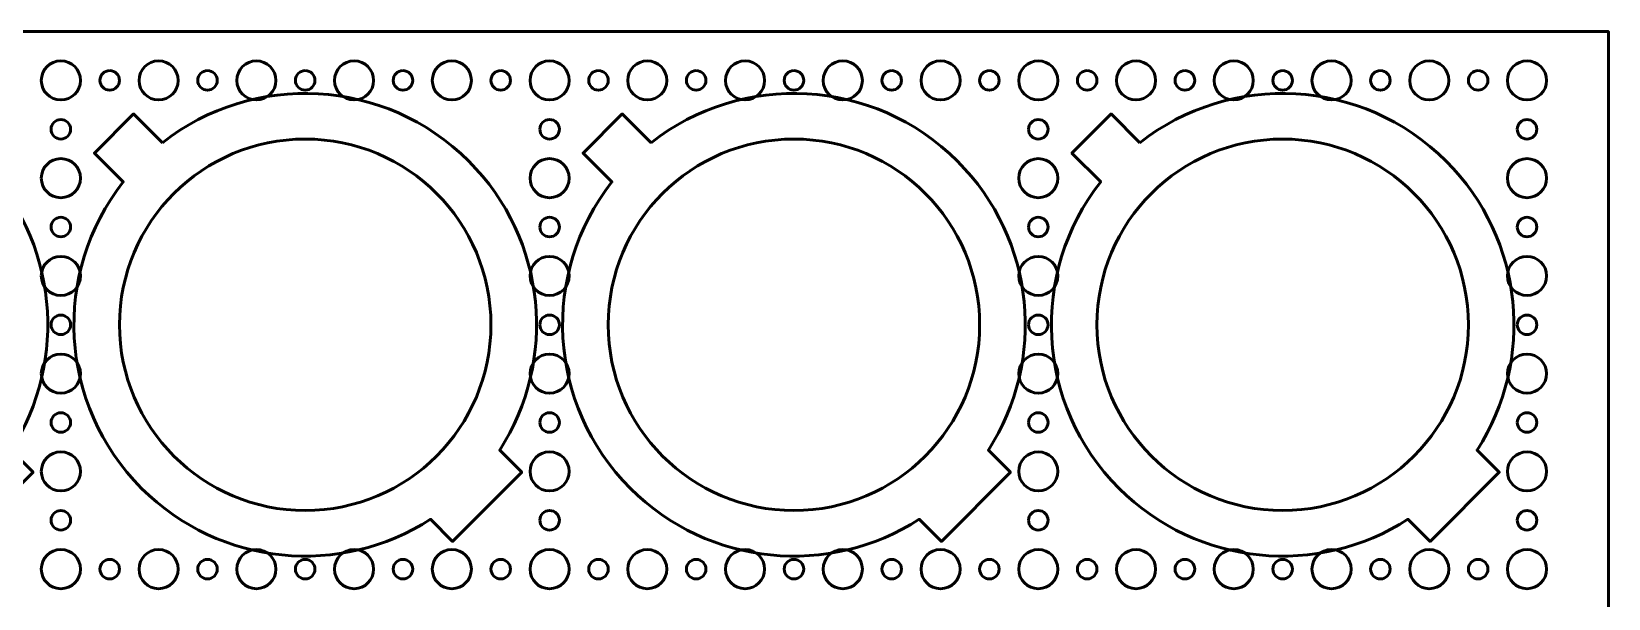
# Model space of a CAD drawing. Header units: centimetres. Extents: x -25 to 25, y -21 to 21.
# Drawn here: x 0.8 to 25, y 12.3 to 21 of the extents above; entities that cross this region are included whole.
import ezdxf

# ---------------------------------------------------------------- set-up
doc = ezdxf.new("R2010")
doc.units = ezdxf.units.CM
doc.header["$MEASUREMENT"] = 0
doc.layers.add('Layer 1', color=7, linetype='Continuous')

msp = doc.modelspace()

# ---------------------------------------------------------------- linework, layer by layer
at = {"layer": 'Layer 1', "lineweight": 53}
msp.add_lwpolyline([(-25, -21), (25, -21), (25, 21), (-25, 21), (-25, -21)], close=True, dxfattribs=at)
at = {"layer": 'Layer 1', "color": 5, "lineweight": 53}
for points in [[(-4.69173, 19.29277), (-3.29855, 20.38891), (-1.27441, 20.29488), (0.01024, 19.01023), (0.01024, 19.01023), (1.21464, 17.80583), (1.37247, 15.95146), (0.48425, 14.57641), (0.48425, 14.57641), (0.48425, 14.57641), (0.8234, 14.23726), (0.8234, 14.23726), (0.8234, 14.23726), (0.8234, 14.23726), (-0.23726, 13.1766), (-0.23726, 13.1766), (-0.23726, 13.1766), (-0.23726, 13.1766), (-0.57641, 13.51575), (-0.57641, 13.51575), (-0.57641, 13.51575), (-1.95146, 12.62753), (-3.80582, 12.78538), (-5.01022, 13.98977), (-5.01022, 13.98977), (-6.29487, 15.27442), (-6.38891, 17.29855), (-5.29277, 18.69173), (-5.29277, 18.69173), (-5.29277, 18.69173), (-5.735, 19.13396), (-5.735, 19.13396), (-5.735, 19.13396), (-5.735, 19.13396), (-5.13396, 19.735), (-5.13396, 19.735), (-5.13396, 19.735), (-5.13396, 19.735), (-4.69173, 19.29277), (-4.69173, 19.29277)], [(2.80827, 19.29277), (4.20145, 20.38891), (6.22559, 20.29488), (7.51024, 19.01023), (7.51024, 19.01023), (8.71464, 17.80583), (8.87247, 15.95146), (7.98425, 14.57641), (7.98425, 14.57641), (7.98425, 14.57641), (8.3234, 14.23726), (8.3234, 14.23726), (8.3234, 14.23726), (8.3234, 14.23726), (7.26274, 13.1766), (7.26274, 13.1766), (7.26274, 13.1766), (7.26274, 13.1766), (6.92359, 13.51575), (6.92359, 13.51575), (6.92359, 13.51575), (5.54854, 12.62753), (3.69418, 12.78538), (2.48978, 13.98977), (2.48978, 13.98977), (1.20513, 15.27442), (1.11109, 17.29855), (2.20723, 18.69173), (2.20723, 18.69173), (2.20723, 18.69173), (1.765, 19.13396), (1.765, 19.13396), (1.765, 19.13396), (1.765, 19.13396), (2.36604, 19.735), (2.36604, 19.735), (2.36604, 19.735), (2.36604, 19.735), (2.80827, 19.29277), (2.80827, 19.29277)], [(10.30827, 19.29277), (11.70145, 20.38891), (13.72559, 20.29488), (15.01024, 19.01023), (15.01024, 19.01023), (16.21464, 17.80583), (16.37247, 15.95146), (15.48425, 14.57641), (15.48425, 14.57641), (15.48425, 14.57641), (15.8234, 14.23726), (15.8234, 14.23726), (15.8234, 14.23726), (15.8234, 14.23726), (14.76274, 13.1766), (14.76274, 13.1766), (14.76274, 13.1766), (14.76274, 13.1766), (14.42359, 13.51575), (14.42359, 13.51575), (14.42359, 13.51575), (13.04854, 12.62753), (11.19418, 12.78538), (9.98978, 13.98977), (9.98978, 13.98977), (8.70513, 15.27442), (8.61109, 17.29855), (9.70723, 18.69173), (9.70723, 18.69173), (9.70723, 18.69173), (9.265, 19.13396), (9.265, 19.13396), (9.265, 19.13396), (9.265, 19.13396), (9.86604, 19.735), (9.86604, 19.735), (9.86604, 19.735), (9.86604, 19.735), (10.30827, 19.29277), (10.30827, 19.29277)], [(17.80827, 19.29277), (19.20145, 20.38891), (21.22559, 20.29488), (22.51024, 19.01023), (22.51024, 19.01023), (23.71464, 17.80583), (23.87247, 15.95146), (22.98425, 14.57641), (22.98425, 14.57641), (22.98425, 14.57641), (23.3234, 14.23726), (23.3234, 14.23726), (23.3234, 14.23726), (23.3234, 14.23726), (22.26274, 13.1766), (22.26274, 13.1766), (22.26274, 13.1766), (22.26274, 13.1766), (21.92359, 13.51575), (21.92359, 13.51575), (21.92359, 13.51575), (20.54854, 12.62753), (18.69418, 12.78538), (17.48978, 13.98977), (17.48978, 13.98977), (16.20513, 15.27442), (16.11109, 17.29855), (17.20723, 18.69173), (17.20723, 18.69173), (17.20723, 18.69173), (16.765, 19.13396), (16.765, 19.13396), (16.765, 19.13396), (16.765, 19.13396), (17.36604, 19.735), (17.36604, 19.735), (17.36604, 19.735), (17.36604, 19.735), (17.80827, 19.29277), (17.80827, 19.29277)]]:
    msp.add_open_spline(points, degree=3, knots=[0, 0, 0, 0, 0.09090909, 0.09090909, 0.09090909, 0.09090909, 0.18181818, 0.18181818, 0.18181818, 0.18181818, 0.27272727, 0.27272727, 0.27272727, 0.27272727, 0.36363636, 0.36363636, 0.36363636, 0.36363636, 0.45454545, 0.45454545, 0.45454545, 0.45454545, 0.54545455, 0.54545455, 0.54545455, 0.54545455, 0.63636364, 0.63636364, 0.63636364, 0.63636364, 0.72727273, 0.72727273, 0.72727273, 0.72727273, 0.81818182, 0.81818182, 0.81818182, 0.81818182, 1, 1, 1, 1], dxfattribs=at)
at = {"layer": 'Layer 1', "lineweight": 53}
for points in [[(1.25, 20.55), (1.41569, 20.55), (1.55, 20.41569), (1.55, 20.25), (1.55, 20.25), (1.55, 20.08431), (1.41569, 19.95), (1.25, 19.95), (1.25, 19.95), (1.08431, 19.95), (0.95, 20.08431), (0.95, 20.25), (0.95, 20.25), (0.95, 20.41569), (1.08431, 20.55), (1.25, 20.55)], [(2, 20.4), (2.08284, 20.4), (2.15, 20.33284), (2.15, 20.25), (2.15, 20.25), (2.15, 20.16716), (2.08284, 20.1), (2, 20.1), (2, 20.1), (1.91716, 20.1), (1.85, 20.16716), (1.85, 20.25), (1.85, 20.25), (1.85, 20.33284), (1.91716, 20.4), (2, 20.4)], [(2.75, 20.55), (2.91569, 20.55), (3.05, 20.41569), (3.05, 20.25), (3.05, 20.25), (3.05, 20.08431), (2.91569, 19.95), (2.75, 19.95), (2.75, 19.95), (2.58431, 19.95), (2.45, 20.08431), (2.45, 20.25), (2.45, 20.25), (2.45, 20.41569), (2.58431, 20.55), (2.75, 20.55)], [(3.5, 20.4), (3.58284, 20.4), (3.65, 20.33284), (3.65, 20.25), (3.65, 20.25), (3.65, 20.16716), (3.58284, 20.1), (3.5, 20.1), (3.5, 20.1), (3.41716, 20.1), (3.35, 20.16716), (3.35, 20.25), (3.35, 20.25), (3.35, 20.33284), (3.41716, 20.4), (3.5, 20.4)], [(4.25, 20.55), (4.41569, 20.55), (4.55, 20.41569), (4.55, 20.25), (4.55, 20.25), (4.55, 20.08431), (4.41569, 19.95), (4.25, 19.95), (4.25, 19.95), (4.08431, 19.95), (3.95, 20.08431), (3.95, 20.25), (3.95, 20.25), (3.95, 20.41569), (4.08431, 20.55), (4.25, 20.55)], [(5, 20.4), (5.08284, 20.4), (5.15, 20.33284), (5.15, 20.25), (5.15, 20.25), (5.15, 20.16716), (5.08284, 20.1), (5, 20.1), (5, 20.1), (4.91716, 20.1), (4.85, 20.16716), (4.85, 20.25), (4.85, 20.25), (4.85, 20.33284), (4.91716, 20.4), (5, 20.4)], [(5.75, 20.55), (5.91569, 20.55), (6.05, 20.41569), (6.05, 20.25), (6.05, 20.25), (6.05, 20.08431), (5.91569, 19.95), (5.75, 19.95), (5.75, 19.95), (5.58431, 19.95), (5.45, 20.08431), (5.45, 20.25), (5.45, 20.25), (5.45, 20.41569), (5.58431, 20.55), (5.75, 20.55)], [(6.5, 20.4), (6.58284, 20.4), (6.65, 20.33284), (6.65, 20.25), (6.65, 20.25), (6.65, 20.16716), (6.58284, 20.1), (6.5, 20.1), (6.5, 20.1), (6.41716, 20.1), (6.35, 20.16716), (6.35, 20.25), (6.35, 20.25), (6.35, 20.33284), (6.41716, 20.4), (6.5, 20.4)], [(7.25, 20.55), (7.41569, 20.55), (7.55, 20.41569), (7.55, 20.25), (7.55, 20.25), (7.55, 20.08431), (7.41569, 19.95), (7.25, 19.95), (7.25, 19.95), (7.08431, 19.95), (6.95, 20.08431), (6.95, 20.25), (6.95, 20.25), (6.95, 20.41569), (7.08431, 20.55), (7.25, 20.55)], [(8, 20.4), (8.08284, 20.4), (8.15, 20.33284), (8.15, 20.25), (8.15, 20.25), (8.15, 20.16716), (8.08284, 20.1), (8, 20.1), (8, 20.1), (7.91716, 20.1), (7.85, 20.16716), (7.85, 20.25), (7.85, 20.25), (7.85, 20.33284), (7.91716, 20.4), (8, 20.4)], [(8.75, 20.55), (8.91569, 20.55), (9.05, 20.41569), (9.05, 20.25), (9.05, 20.25), (9.05, 20.08431), (8.91569, 19.95), (8.75, 19.95), (8.75, 19.95), (8.58431, 19.95), (8.45, 20.08431), (8.45, 20.25), (8.45, 20.25), (8.45, 20.41569), (8.58431, 20.55), (8.75, 20.55)], [(9.5, 20.4), (9.58284, 20.4), (9.65, 20.33284), (9.65, 20.25), (9.65, 20.25), (9.65, 20.16716), (9.58284, 20.1), (9.5, 20.1), (9.5, 20.1), (9.41716, 20.1), (9.35, 20.16716), (9.35, 20.25), (9.35, 20.25), (9.35, 20.33284), (9.41716, 20.4), (9.5, 20.4)], [(10.25, 20.55), (10.41569, 20.55), (10.55, 20.41569), (10.55, 20.25), (10.55, 20.25), (10.55, 20.08431), (10.41569, 19.95), (10.25, 19.95), (10.25, 19.95), (10.08431, 19.95), (9.95, 20.08431), (9.95, 20.25), (9.95, 20.25), (9.95, 20.41569), (10.08431, 20.55), (10.25, 20.55)], [(11, 20.4), (11.08284, 20.4), (11.15, 20.33284), (11.15, 20.25), (11.15, 20.25), (11.15, 20.16716), (11.08284, 20.1), (11, 20.1), (11, 20.1), (10.91716, 20.1), (10.85, 20.16716), (10.85, 20.25), (10.85, 20.25), (10.85, 20.33284), (10.91716, 20.4), (11, 20.4)], [(11.75, 20.55), (11.91569, 20.55), (12.05, 20.41569), (12.05, 20.25), (12.05, 20.25), (12.05, 20.08431), (11.91569, 19.95), (11.75, 19.95), (11.75, 19.95), (11.58431, 19.95), (11.45, 20.08431), (11.45, 20.25), (11.45, 20.25), (11.45, 20.41569), (11.58431, 20.55), (11.75, 20.55)], [(12.5, 20.4), (12.58284, 20.4), (12.65, 20.33284), (12.65, 20.25), (12.65, 20.25), (12.65, 20.16716), (12.58284, 20.1), (12.5, 20.1), (12.5, 20.1), (12.41716, 20.1), (12.35, 20.16716), (12.35, 20.25), (12.35, 20.25), (12.35, 20.33284), (12.41716, 20.4), (12.5, 20.4)], [(13.25, 20.55), (13.41569, 20.55), (13.55, 20.41569), (13.55, 20.25), (13.55, 20.25), (13.55, 20.08431), (13.41569, 19.95), (13.25, 19.95), (13.25, 19.95), (13.08431, 19.95), (12.95, 20.08431), (12.95, 20.25), (12.95, 20.25), (12.95, 20.41569), (13.08431, 20.55), (13.25, 20.55)], [(14, 20.4), (14.08284, 20.4), (14.15, 20.33284), (14.15, 20.25), (14.15, 20.25), (14.15, 20.16716), (14.08284, 20.1), (14, 20.1), (14, 20.1), (13.91716, 20.1), (13.85, 20.16716), (13.85, 20.25), (13.85, 20.25), (13.85, 20.33284), (13.91716, 20.4), (14, 20.4)], [(14.75, 20.55), (14.91569, 20.55), (15.05, 20.41569), (15.05, 20.25), (15.05, 20.25), (15.05, 20.08431), (14.91569, 19.95), (14.75, 19.95), (14.75, 19.95), (14.58431, 19.95), (14.45, 20.08431), (14.45, 20.25), (14.45, 20.25), (14.45, 20.41569), (14.58431, 20.55), (14.75, 20.55)], [(15.5, 20.4), (15.58284, 20.4), (15.65, 20.33284), (15.65, 20.25), (15.65, 20.25), (15.65, 20.16716), (15.58284, 20.1), (15.5, 20.1), (15.5, 20.1), (15.41716, 20.1), (15.35, 20.16716), (15.35, 20.25), (15.35, 20.25), (15.35, 20.33284), (15.41716, 20.4), (15.5, 20.4)], [(16.25, 20.55), (16.41569, 20.55), (16.55, 20.41569), (16.55, 20.25), (16.55, 20.25), (16.55, 20.08431), (16.41569, 19.95), (16.25, 19.95), (16.25, 19.95), (16.08431, 19.95), (15.95, 20.08431), (15.95, 20.25), (15.95, 20.25), (15.95, 20.41569), (16.08431, 20.55), (16.25, 20.55)], [(17, 20.4), (17.08284, 20.4), (17.15, 20.33284), (17.15, 20.25), (17.15, 20.25), (17.15, 20.16716), (17.08284, 20.1), (17, 20.1), (17, 20.1), (16.91716, 20.1), (16.85, 20.16716), (16.85, 20.25), (16.85, 20.25), (16.85, 20.33284), (16.91716, 20.4), (17, 20.4)], [(17.75, 20.55), (17.91569, 20.55), (18.05, 20.41569), (18.05, 20.25), (18.05, 20.25), (18.05, 20.08431), (17.91569, 19.95), (17.75, 19.95), (17.75, 19.95), (17.58431, 19.95), (17.45, 20.08431), (17.45, 20.25), (17.45, 20.25), (17.45, 20.41569), (17.58431, 20.55), (17.75, 20.55)], [(18.5, 20.4), (18.58284, 20.4), (18.65, 20.33284), (18.65, 20.25), (18.65, 20.25), (18.65, 20.16716), (18.58284, 20.1), (18.5, 20.1), (18.5, 20.1), (18.41716, 20.1), (18.35, 20.16716), (18.35, 20.25), (18.35, 20.25), (18.35, 20.33284), (18.41716, 20.4), (18.5, 20.4)], [(19.25, 20.55), (19.41569, 20.55), (19.55, 20.41569), (19.55, 20.25), (19.55, 20.25), (19.55, 20.08431), (19.41569, 19.95), (19.25, 19.95), (19.25, 19.95), (19.08431, 19.95), (18.95, 20.08431), (18.95, 20.25), (18.95, 20.25), (18.95, 20.41569), (19.08431, 20.55), (19.25, 20.55)], [(20, 20.4), (20.08284, 20.4), (20.15, 20.33284), (20.15, 20.25), (20.15, 20.25), (20.15, 20.16716), (20.08284, 20.1), (20, 20.1), (20, 20.1), (19.91716, 20.1), (19.85, 20.16716), (19.85, 20.25), (19.85, 20.25), (19.85, 20.33284), (19.91716, 20.4), (20, 20.4)], [(20.75, 20.55), (20.91569, 20.55), (21.05, 20.41569), (21.05, 20.25), (21.05, 20.25), (21.05, 20.08431), (20.91569, 19.95), (20.75, 19.95), (20.75, 19.95), (20.58431, 19.95), (20.45, 20.08431), (20.45, 20.25), (20.45, 20.25), (20.45, 20.41569), (20.58431, 20.55), (20.75, 20.55)], [(21.5, 20.4), (21.58284, 20.4), (21.65, 20.33284), (21.65, 20.25), (21.65, 20.25), (21.65, 20.16716), (21.58284, 20.1), (21.5, 20.1), (21.5, 20.1), (21.41716, 20.1), (21.35, 20.16716), (21.35, 20.25), (21.35, 20.25), (21.35, 20.33284), (21.41716, 20.4), (21.5, 20.4)], [(22.25, 20.55), (22.41569, 20.55), (22.55, 20.41569), (22.55, 20.25), (22.55, 20.25), (22.55, 20.08431), (22.41569, 19.95), (22.25, 19.95), (22.25, 19.95), (22.08431, 19.95), (21.95, 20.08431), (21.95, 20.25), (21.95, 20.25), (21.95, 20.41569), (22.08431, 20.55), (22.25, 20.55)], [(23, 20.4), (23.08284, 20.4), (23.15, 20.33284), (23.15, 20.25), (23.15, 20.25), (23.15, 20.16716), (23.08284, 20.1), (23, 20.1), (23, 20.1), (22.91716, 20.1), (22.85, 20.16716), (22.85, 20.25), (22.85, 20.25), (22.85, 20.33284), (22.91716, 20.4), (23, 20.4)], [(23.75, 20.55), (23.91569, 20.55), (24.05, 20.41569), (24.05, 20.25), (24.05, 20.25), (24.05, 20.08431), (23.91569, 19.95), (23.75, 19.95), (23.75, 19.95), (23.58431, 19.95), (23.45, 20.08431), (23.45, 20.25), (23.45, 20.25), (23.45, 20.41569), (23.58431, 20.55), (23.75, 20.55)], [(1.1, 19.5), (1.1, 19.58284), (1.16716, 19.65), (1.25, 19.65), (1.25, 19.65), (1.33284, 19.65), (1.4, 19.58284), (1.4, 19.5), (1.4, 19.5), (1.4, 19.41716), (1.33284, 19.35), (1.25, 19.35), (1.25, 19.35), (1.16716, 19.35), (1.1, 19.41716), (1.1, 19.5)], [(8.6, 19.5), (8.6, 19.58284), (8.66716, 19.65), (8.75, 19.65), (8.75, 19.65), (8.83284, 19.65), (8.9, 19.58284), (8.9, 19.5), (8.9, 19.5), (8.9, 19.41716), (8.83284, 19.35), (8.75, 19.35), (8.75, 19.35), (8.66716, 19.35), (8.6, 19.41716), (8.6, 19.5)], [(16.1, 19.5), (16.1, 19.58284), (16.16716, 19.65), (16.25, 19.65), (16.25, 19.65), (16.33284, 19.65), (16.4, 19.58284), (16.4, 19.5), (16.4, 19.5), (16.4, 19.41716), (16.33284, 19.35), (16.25, 19.35), (16.25, 19.35), (16.16716, 19.35), (16.1, 19.41716), (16.1, 19.5)], [(23.6, 19.5), (23.6, 19.58284), (23.66716, 19.65), (23.75, 19.65), (23.75, 19.65), (23.83284, 19.65), (23.9, 19.58284), (23.9, 19.5), (23.9, 19.5), (23.9, 19.41716), (23.83284, 19.35), (23.75, 19.35), (23.75, 19.35), (23.66716, 19.35), (23.6, 19.41716), (23.6, 19.5)], [(5.00001, 19.35), (6.57402, 19.35), (7.85001, 18.07401), (7.85001, 16.5), (7.85001, 16.5), (7.85001, 14.92599), (6.57402, 13.65), (5.00001, 13.65), (5.00001, 13.65), (3.426, 13.65), (2.15001, 14.92599), (2.15001, 16.5), (2.15001, 16.5), (2.15001, 18.07401), (3.426, 19.35), (5.00001, 19.35)], [(12.50001, 19.35), (14.07402, 19.35), (15.35001, 18.07401), (15.35001, 16.5), (15.35001, 16.5), (15.35001, 14.92599), (14.07402, 13.65), (12.50001, 13.65), (12.50001, 13.65), (10.926, 13.65), (9.65001, 14.92599), (9.65001, 16.5), (9.65001, 16.5), (9.65001, 18.07401), (10.926, 19.35), (12.50001, 19.35)], [(20.00001, 19.35), (21.57402, 19.35), (22.85001, 18.07401), (22.85001, 16.5), (22.85001, 16.5), (22.85001, 14.92599), (21.57402, 13.65), (20.00001, 13.65), (20.00001, 13.65), (18.426, 13.65), (17.15001, 14.92599), (17.15001, 16.5), (17.15001, 16.5), (17.15001, 18.07401), (18.426, 19.35), (20.00001, 19.35)], [(0.95, 18.75), (0.95, 18.91569), (1.08431, 19.05), (1.25, 19.05), (1.25, 19.05), (1.41569, 19.05), (1.55, 18.91569), (1.55, 18.75), (1.55, 18.75), (1.55, 18.58431), (1.41569, 18.45), (1.25, 18.45), (1.25, 18.45), (1.08431, 18.45), (0.95, 18.58431), (0.95, 18.75)], [(8.45, 18.75), (8.45, 18.91569), (8.58431, 19.05), (8.75, 19.05), (8.75, 19.05), (8.91569, 19.05), (9.05, 18.91569), (9.05, 18.75), (9.05, 18.75), (9.05, 18.58431), (8.91569, 18.45), (8.75, 18.45), (8.75, 18.45), (8.58431, 18.45), (8.45, 18.58431), (8.45, 18.75)], [(15.95, 18.75), (15.95, 18.91569), (16.08431, 19.05), (16.25, 19.05), (16.25, 19.05), (16.41569, 19.05), (16.55, 18.91569), (16.55, 18.75), (16.55, 18.75), (16.55, 18.58431), (16.41569, 18.45), (16.25, 18.45), (16.25, 18.45), (16.08431, 18.45), (15.95, 18.58431), (15.95, 18.75)], [(23.45, 18.75), (23.45, 18.91569), (23.58431, 19.05), (23.75, 19.05), (23.75, 19.05), (23.91569, 19.05), (24.05, 18.91569), (24.05, 18.75), (24.05, 18.75), (24.05, 18.58431), (23.91569, 18.45), (23.75, 18.45), (23.75, 18.45), (23.58431, 18.45), (23.45, 18.58431), (23.45, 18.75)], [(1.1, 18), (1.1, 18.08284), (1.16716, 18.15), (1.25, 18.15), (1.25, 18.15), (1.33284, 18.15), (1.4, 18.08284), (1.4, 18), (1.4, 18), (1.4, 17.91716), (1.33284, 17.85), (1.25, 17.85), (1.25, 17.85), (1.16716, 17.85), (1.1, 17.91716), (1.1, 18)], [(8.6, 18), (8.6, 18.08284), (8.66716, 18.15), (8.75, 18.15), (8.75, 18.15), (8.83284, 18.15), (8.9, 18.08284), (8.9, 18), (8.9, 18), (8.9, 17.91716), (8.83284, 17.85), (8.75, 17.85), (8.75, 17.85), (8.66716, 17.85), (8.6, 17.91716), (8.6, 18)], [(16.1, 18), (16.1, 18.08284), (16.16716, 18.15), (16.25, 18.15), (16.25, 18.15), (16.33284, 18.15), (16.4, 18.08284), (16.4, 18), (16.4, 18), (16.4, 17.91716), (16.33284, 17.85), (16.25, 17.85), (16.25, 17.85), (16.16716, 17.85), (16.1, 17.91716), (16.1, 18)], [(23.6, 18), (23.6, 18.08284), (23.66716, 18.15), (23.75, 18.15), (23.75, 18.15), (23.83284, 18.15), (23.9, 18.08284), (23.9, 18), (23.9, 18), (23.9, 17.91716), (23.83284, 17.85), (23.75, 17.85), (23.75, 17.85), (23.66716, 17.85), (23.6, 17.91716), (23.6, 18)], [(0.95, 17.25), (0.95, 17.41569), (1.08431, 17.55), (1.25, 17.55), (1.25, 17.55), (1.41569, 17.55), (1.55, 17.41569), (1.55, 17.25), (1.55, 17.25), (1.55, 17.08431), (1.41569, 16.95), (1.25, 16.95), (1.25, 16.95), (1.08431, 16.95), (0.95, 17.08431), (0.95, 17.25)], [(8.45, 17.25), (8.45, 17.41569), (8.58431, 17.55), (8.75, 17.55), (8.75, 17.55), (8.91569, 17.55), (9.05, 17.41569), (9.05, 17.25), (9.05, 17.25), (9.05, 17.08431), (8.91569, 16.95), (8.75, 16.95), (8.75, 16.95), (8.58431, 16.95), (8.45, 17.08431), (8.45, 17.25)], [(15.95, 17.25), (15.95, 17.41569), (16.08431, 17.55), (16.25, 17.55), (16.25, 17.55), (16.41569, 17.55), (16.55, 17.41569), (16.55, 17.25), (16.55, 17.25), (16.55, 17.08431), (16.41569, 16.95), (16.25, 16.95), (16.25, 16.95), (16.08431, 16.95), (15.95, 17.08431), (15.95, 17.25)], [(23.45, 17.25), (23.45, 17.41569), (23.58431, 17.55), (23.75, 17.55), (23.75, 17.55), (23.91569, 17.55), (24.05, 17.41569), (24.05, 17.25), (24.05, 17.25), (24.05, 17.08431), (23.91569, 16.95), (23.75, 16.95), (23.75, 16.95), (23.58431, 16.95), (23.45, 17.08431), (23.45, 17.25)], [(1.1, 16.5), (1.1, 16.58284), (1.16716, 16.65), (1.25, 16.65), (1.25, 16.65), (1.33284, 16.65), (1.4, 16.58284), (1.4, 16.5), (1.4, 16.5), (1.4, 16.41716), (1.33284, 16.35), (1.25, 16.35), (1.25, 16.35), (1.16716, 16.35), (1.1, 16.41716), (1.1, 16.5)], [(8.6, 16.5), (8.6, 16.58284), (8.66716, 16.65), (8.75, 16.65), (8.75, 16.65), (8.83284, 16.65), (8.9, 16.58284), (8.9, 16.5), (8.9, 16.5), (8.9, 16.41716), (8.83284, 16.35), (8.75, 16.35), (8.75, 16.35), (8.66716, 16.35), (8.6, 16.41716), (8.6, 16.5)], [(16.1, 16.5), (16.1, 16.58284), (16.16716, 16.65), (16.25, 16.65), (16.25, 16.65), (16.33284, 16.65), (16.4, 16.58284), (16.4, 16.5), (16.4, 16.5), (16.4, 16.41716), (16.33284, 16.35), (16.25, 16.35), (16.25, 16.35), (16.16716, 16.35), (16.1, 16.41716), (16.1, 16.5)], [(23.6, 16.5), (23.6, 16.58284), (23.66716, 16.65), (23.75, 16.65), (23.75, 16.65), (23.83284, 16.65), (23.9, 16.58284), (23.9, 16.5), (23.9, 16.5), (23.9, 16.41716), (23.83284, 16.35), (23.75, 16.35), (23.75, 16.35), (23.66716, 16.35), (23.6, 16.41716), (23.6, 16.5)], [(0.95, 15.75), (0.95, 15.91569), (1.08431, 16.05), (1.25, 16.05), (1.25, 16.05), (1.41569, 16.05), (1.55, 15.91569), (1.55, 15.75), (1.55, 15.75), (1.55, 15.58431), (1.41569, 15.45), (1.25, 15.45), (1.25, 15.45), (1.08431, 15.45), (0.95, 15.58431), (0.95, 15.75)], [(8.45, 15.75), (8.45, 15.91569), (8.58431, 16.05), (8.75, 16.05), (8.75, 16.05), (8.91569, 16.05), (9.05, 15.91569), (9.05, 15.75), (9.05, 15.75), (9.05, 15.58431), (8.91569, 15.45), (8.75, 15.45), (8.75, 15.45), (8.58431, 15.45), (8.45, 15.58431), (8.45, 15.75)], [(15.95, 15.75), (15.95, 15.91569), (16.08431, 16.05), (16.25, 16.05), (16.25, 16.05), (16.41569, 16.05), (16.55, 15.91569), (16.55, 15.75), (16.55, 15.75), (16.55, 15.58431), (16.41569, 15.45), (16.25, 15.45), (16.25, 15.45), (16.08431, 15.45), (15.95, 15.58431), (15.95, 15.75)], [(23.45, 15.75), (23.45, 15.91569), (23.58431, 16.05), (23.75, 16.05), (23.75, 16.05), (23.91569, 16.05), (24.05, 15.91569), (24.05, 15.75), (24.05, 15.75), (24.05, 15.58431), (23.91569, 15.45), (23.75, 15.45), (23.75, 15.45), (23.58431, 15.45), (23.45, 15.58431), (23.45, 15.75)], [(1.1, 15), (1.1, 15.08284), (1.16716, 15.15), (1.25, 15.15), (1.25, 15.15), (1.33284, 15.15), (1.4, 15.08284), (1.4, 15), (1.4, 15), (1.4, 14.91716), (1.33284, 14.85), (1.25, 14.85), (1.25, 14.85), (1.16716, 14.85), (1.1, 14.91716), (1.1, 15)], [(8.6, 15), (8.6, 15.08284), (8.66716, 15.15), (8.75, 15.15), (8.75, 15.15), (8.83284, 15.15), (8.9, 15.08284), (8.9, 15), (8.9, 15), (8.9, 14.91716), (8.83284, 14.85), (8.75, 14.85), (8.75, 14.85), (8.66716, 14.85), (8.6, 14.91716), (8.6, 15)], [(16.1, 15), (16.1, 15.08284), (16.16716, 15.15), (16.25, 15.15), (16.25, 15.15), (16.33284, 15.15), (16.4, 15.08284), (16.4, 15), (16.4, 15), (16.4, 14.91716), (16.33284, 14.85), (16.25, 14.85), (16.25, 14.85), (16.16716, 14.85), (16.1, 14.91716), (16.1, 15)], [(23.6, 15), (23.6, 15.08284), (23.66716, 15.15), (23.75, 15.15), (23.75, 15.15), (23.83284, 15.15), (23.9, 15.08284), (23.9, 15), (23.9, 15), (23.9, 14.91716), (23.83284, 14.85), (23.75, 14.85), (23.75, 14.85), (23.66716, 14.85), (23.6, 14.91716), (23.6, 15)], [(0.95, 14.25), (0.95, 14.41569), (1.08431, 14.55), (1.25, 14.55), (1.25, 14.55), (1.41569, 14.55), (1.55, 14.41569), (1.55, 14.25), (1.55, 14.25), (1.55, 14.08431), (1.41569, 13.95), (1.25, 13.95), (1.25, 13.95), (1.08431, 13.95), (0.95, 14.08431), (0.95, 14.25)], [(8.45, 14.25), (8.45, 14.41569), (8.58431, 14.55), (8.75, 14.55), (8.75, 14.55), (8.91569, 14.55), (9.05, 14.41569), (9.05, 14.25), (9.05, 14.25), (9.05, 14.08431), (8.91569, 13.95), (8.75, 13.95), (8.75, 13.95), (8.58431, 13.95), (8.45, 14.08431), (8.45, 14.25)], [(15.95, 14.25), (15.95, 14.41569), (16.08431, 14.55), (16.25, 14.55), (16.25, 14.55), (16.41569, 14.55), (16.55, 14.41569), (16.55, 14.25), (16.55, 14.25), (16.55, 14.08431), (16.41569, 13.95), (16.25, 13.95), (16.25, 13.95), (16.08431, 13.95), (15.95, 14.08431), (15.95, 14.25)], [(23.45, 14.25), (23.45, 14.41569), (23.58431, 14.55), (23.75, 14.55), (23.75, 14.55), (23.91569, 14.55), (24.05, 14.41569), (24.05, 14.25), (24.05, 14.25), (24.05, 14.08431), (23.91569, 13.95), (23.75, 13.95), (23.75, 13.95), (23.58431, 13.95), (23.45, 14.08431), (23.45, 14.25)], [(1.1, 13.5), (1.1, 13.58284), (1.16716, 13.65), (1.25, 13.65), (1.25, 13.65), (1.33284, 13.65), (1.4, 13.58284), (1.4, 13.5), (1.4, 13.5), (1.4, 13.41716), (1.33284, 13.35), (1.25, 13.35), (1.25, 13.35), (1.16716, 13.35), (1.1, 13.41716), (1.1, 13.5)], [(8.6, 13.5), (8.6, 13.58284), (8.66716, 13.65), (8.75, 13.65), (8.75, 13.65), (8.83284, 13.65), (8.9, 13.58284), (8.9, 13.5), (8.9, 13.5), (8.9, 13.41716), (8.83284, 13.35), (8.75, 13.35), (8.75, 13.35), (8.66716, 13.35), (8.6, 13.41716), (8.6, 13.5)], [(16.1, 13.5), (16.1, 13.58284), (16.16716, 13.65), (16.25, 13.65), (16.25, 13.65), (16.33284, 13.65), (16.4, 13.58284), (16.4, 13.5), (16.4, 13.5), (16.4, 13.41716), (16.33284, 13.35), (16.25, 13.35), (16.25, 13.35), (16.16716, 13.35), (16.1, 13.41716), (16.1, 13.5)], [(23.6, 13.5), (23.6, 13.58284), (23.66716, 13.65), (23.75, 13.65), (23.75, 13.65), (23.83284, 13.65), (23.9, 13.58284), (23.9, 13.5), (23.9, 13.5), (23.9, 13.41716), (23.83284, 13.35), (23.75, 13.35), (23.75, 13.35), (23.66716, 13.35), (23.6, 13.41716), (23.6, 13.5)], [(1.25, 13.05), (1.41569, 13.05), (1.55, 12.91569), (1.55, 12.75), (1.55, 12.75), (1.55, 12.58431), (1.41569, 12.45), (1.25, 12.45), (1.25, 12.45), (1.08431, 12.45), (0.95, 12.58431), (0.95, 12.75), (0.95, 12.75), (0.95, 12.91569), (1.08431, 13.05), (1.25, 13.05)], [(2, 12.9), (2.08284, 12.9), (2.15, 12.83284), (2.15, 12.75), (2.15, 12.75), (2.15, 12.66716), (2.08284, 12.6), (2, 12.6), (2, 12.6), (1.91716, 12.6), (1.85, 12.66716), (1.85, 12.75), (1.85, 12.75), (1.85, 12.83284), (1.91716, 12.9), (2, 12.9)], [(2.75, 13.05), (2.91569, 13.05), (3.05, 12.91569), (3.05, 12.75), (3.05, 12.75), (3.05, 12.58431), (2.91569, 12.45), (2.75, 12.45), (2.75, 12.45), (2.58431, 12.45), (2.45, 12.58431), (2.45, 12.75), (2.45, 12.75), (2.45, 12.91569), (2.58431, 13.05), (2.75, 13.05)], [(3.5, 12.9), (3.58284, 12.9), (3.65, 12.83284), (3.65, 12.75), (3.65, 12.75), (3.65, 12.66716), (3.58284, 12.6), (3.5, 12.6), (3.5, 12.6), (3.41716, 12.6), (3.35, 12.66716), (3.35, 12.75), (3.35, 12.75), (3.35, 12.83284), (3.41716, 12.9), (3.5, 12.9)], [(4.25, 13.05), (4.41569, 13.05), (4.55, 12.91569), (4.55, 12.75), (4.55, 12.75), (4.55, 12.58431), (4.41569, 12.45), (4.25, 12.45), (4.25, 12.45), (4.08431, 12.45), (3.95, 12.58431), (3.95, 12.75), (3.95, 12.75), (3.95, 12.91569), (4.08431, 13.05), (4.25, 13.05)], [(5, 12.9), (5.08284, 12.9), (5.15, 12.83284), (5.15, 12.75), (5.15, 12.75), (5.15, 12.66716), (5.08284, 12.6), (5, 12.6), (5, 12.6), (4.91716, 12.6), (4.85, 12.66716), (4.85, 12.75), (4.85, 12.75), (4.85, 12.83284), (4.91716, 12.9), (5, 12.9)], [(5.75, 13.05), (5.91569, 13.05), (6.05, 12.91569), (6.05, 12.75), (6.05, 12.75), (6.05, 12.58431), (5.91569, 12.45), (5.75, 12.45), (5.75, 12.45), (5.58431, 12.45), (5.45, 12.58431), (5.45, 12.75), (5.45, 12.75), (5.45, 12.91569), (5.58431, 13.05), (5.75, 13.05)], [(6.5, 12.9), (6.58284, 12.9), (6.65, 12.83284), (6.65, 12.75), (6.65, 12.75), (6.65, 12.66716), (6.58284, 12.6), (6.5, 12.6), (6.5, 12.6), (6.41716, 12.6), (6.35, 12.66716), (6.35, 12.75), (6.35, 12.75), (6.35, 12.83284), (6.41716, 12.9), (6.5, 12.9)], [(7.25, 13.05), (7.41569, 13.05), (7.55, 12.91569), (7.55, 12.75), (7.55, 12.75), (7.55, 12.58431), (7.41569, 12.45), (7.25, 12.45), (7.25, 12.45), (7.08431, 12.45), (6.95, 12.58431), (6.95, 12.75), (6.95, 12.75), (6.95, 12.91569), (7.08431, 13.05), (7.25, 13.05)], [(8, 12.9), (8.08284, 12.9), (8.15, 12.83284), (8.15, 12.75), (8.15, 12.75), (8.15, 12.66716), (8.08284, 12.6), (8, 12.6), (8, 12.6), (7.91716, 12.6), (7.85, 12.66716), (7.85, 12.75), (7.85, 12.75), (7.85, 12.83284), (7.91716, 12.9), (8, 12.9)], [(8.75, 13.05), (8.91569, 13.05), (9.05, 12.91569), (9.05, 12.75), (9.05, 12.75), (9.05, 12.58431), (8.91569, 12.45), (8.75, 12.45), (8.75, 12.45), (8.58431, 12.45), (8.45, 12.58431), (8.45, 12.75), (8.45, 12.75), (8.45, 12.91569), (8.58431, 13.05), (8.75, 13.05)], [(9.5, 12.9), (9.58284, 12.9), (9.65, 12.83284), (9.65, 12.75), (9.65, 12.75), (9.65, 12.66716), (9.58284, 12.6), (9.5, 12.6), (9.5, 12.6), (9.41716, 12.6), (9.35, 12.66716), (9.35, 12.75), (9.35, 12.75), (9.35, 12.83284), (9.41716, 12.9), (9.5, 12.9)], [(10.25, 13.05), (10.41569, 13.05), (10.55, 12.91569), (10.55, 12.75), (10.55, 12.75), (10.55, 12.58431), (10.41569, 12.45), (10.25, 12.45), (10.25, 12.45), (10.08431, 12.45), (9.95, 12.58431), (9.95, 12.75), (9.95, 12.75), (9.95, 12.91569), (10.08431, 13.05), (10.25, 13.05)], [(11, 12.9), (11.08284, 12.9), (11.15, 12.83284), (11.15, 12.75), (11.15, 12.75), (11.15, 12.66716), (11.08284, 12.6), (11, 12.6), (11, 12.6), (10.91716, 12.6), (10.85, 12.66716), (10.85, 12.75), (10.85, 12.75), (10.85, 12.83284), (10.91716, 12.9), (11, 12.9)], [(11.75, 13.05), (11.91569, 13.05), (12.05, 12.91569), (12.05, 12.75), (12.05, 12.75), (12.05, 12.58431), (11.91569, 12.45), (11.75, 12.45), (11.75, 12.45), (11.58431, 12.45), (11.45, 12.58431), (11.45, 12.75), (11.45, 12.75), (11.45, 12.91569), (11.58431, 13.05), (11.75, 13.05)], [(12.5, 12.9), (12.58284, 12.9), (12.65, 12.83284), (12.65, 12.75), (12.65, 12.75), (12.65, 12.66716), (12.58284, 12.6), (12.5, 12.6), (12.5, 12.6), (12.41716, 12.6), (12.35, 12.66716), (12.35, 12.75), (12.35, 12.75), (12.35, 12.83284), (12.41716, 12.9), (12.5, 12.9)], [(13.25, 13.05), (13.41569, 13.05), (13.55, 12.91569), (13.55, 12.75), (13.55, 12.75), (13.55, 12.58431), (13.41569, 12.45), (13.25, 12.45), (13.25, 12.45), (13.08431, 12.45), (12.95, 12.58431), (12.95, 12.75), (12.95, 12.75), (12.95, 12.91569), (13.08431, 13.05), (13.25, 13.05)], [(14, 12.9), (14.08284, 12.9), (14.15, 12.83284), (14.15, 12.75), (14.15, 12.75), (14.15, 12.66716), (14.08284, 12.6), (14, 12.6), (14, 12.6), (13.91716, 12.6), (13.85, 12.66716), (13.85, 12.75), (13.85, 12.75), (13.85, 12.83284), (13.91716, 12.9), (14, 12.9)], [(14.75, 13.05), (14.91569, 13.05), (15.05, 12.91569), (15.05, 12.75), (15.05, 12.75), (15.05, 12.58431), (14.91569, 12.45), (14.75, 12.45), (14.75, 12.45), (14.58431, 12.45), (14.45, 12.58431), (14.45, 12.75), (14.45, 12.75), (14.45, 12.91569), (14.58431, 13.05), (14.75, 13.05)], [(15.5, 12.9), (15.58284, 12.9), (15.65, 12.83284), (15.65, 12.75), (15.65, 12.75), (15.65, 12.66716), (15.58284, 12.6), (15.5, 12.6), (15.5, 12.6), (15.41716, 12.6), (15.35, 12.66716), (15.35, 12.75), (15.35, 12.75), (15.35, 12.83284), (15.41716, 12.9), (15.5, 12.9)], [(16.25, 13.05), (16.41569, 13.05), (16.55, 12.91569), (16.55, 12.75), (16.55, 12.75), (16.55, 12.58431), (16.41569, 12.45), (16.25, 12.45), (16.25, 12.45), (16.08431, 12.45), (15.95, 12.58431), (15.95, 12.75), (15.95, 12.75), (15.95, 12.91569), (16.08431, 13.05), (16.25, 13.05)], [(17, 12.9), (17.08284, 12.9), (17.15, 12.83284), (17.15, 12.75), (17.15, 12.75), (17.15, 12.66716), (17.08284, 12.6), (17, 12.6), (17, 12.6), (16.91716, 12.6), (16.85, 12.66716), (16.85, 12.75), (16.85, 12.75), (16.85, 12.83284), (16.91716, 12.9), (17, 12.9)], [(17.75, 13.05), (17.91569, 13.05), (18.05, 12.91569), (18.05, 12.75), (18.05, 12.75), (18.05, 12.58431), (17.91569, 12.45), (17.75, 12.45), (17.75, 12.45), (17.58431, 12.45), (17.45, 12.58431), (17.45, 12.75), (17.45, 12.75), (17.45, 12.91569), (17.58431, 13.05), (17.75, 13.05)], [(18.5, 12.9), (18.58284, 12.9), (18.65, 12.83284), (18.65, 12.75), (18.65, 12.75), (18.65, 12.66716), (18.58284, 12.6), (18.5, 12.6), (18.5, 12.6), (18.41716, 12.6), (18.35, 12.66716), (18.35, 12.75), (18.35, 12.75), (18.35, 12.83284), (18.41716, 12.9), (18.5, 12.9)], [(19.25, 13.05), (19.41569, 13.05), (19.55, 12.91569), (19.55, 12.75), (19.55, 12.75), (19.55, 12.58431), (19.41569, 12.45), (19.25, 12.45), (19.25, 12.45), (19.08431, 12.45), (18.95, 12.58431), (18.95, 12.75), (18.95, 12.75), (18.95, 12.91569), (19.08431, 13.05), (19.25, 13.05)], [(20, 12.9), (20.08284, 12.9), (20.15, 12.83284), (20.15, 12.75), (20.15, 12.75), (20.15, 12.66716), (20.08284, 12.6), (20, 12.6), (20, 12.6), (19.91716, 12.6), (19.85, 12.66716), (19.85, 12.75), (19.85, 12.75), (19.85, 12.83284), (19.91716, 12.9), (20, 12.9)], [(20.75, 13.05), (20.91569, 13.05), (21.05, 12.91569), (21.05, 12.75), (21.05, 12.75), (21.05, 12.58431), (20.91569, 12.45), (20.75, 12.45), (20.75, 12.45), (20.58431, 12.45), (20.45, 12.58431), (20.45, 12.75), (20.45, 12.75), (20.45, 12.91569), (20.58431, 13.05), (20.75, 13.05)], [(21.5, 12.9), (21.58284, 12.9), (21.65, 12.83284), (21.65, 12.75), (21.65, 12.75), (21.65, 12.66716), (21.58284, 12.6), (21.5, 12.6), (21.5, 12.6), (21.41716, 12.6), (21.35, 12.66716), (21.35, 12.75), (21.35, 12.75), (21.35, 12.83284), (21.41716, 12.9), (21.5, 12.9)], [(22.25, 13.05), (22.41569, 13.05), (22.55, 12.91569), (22.55, 12.75), (22.55, 12.75), (22.55, 12.58431), (22.41569, 12.45), (22.25, 12.45), (22.25, 12.45), (22.08431, 12.45), (21.95, 12.58431), (21.95, 12.75), (21.95, 12.75), (21.95, 12.91569), (22.08431, 13.05), (22.25, 13.05)], [(23, 12.9), (23.08284, 12.9), (23.15, 12.83284), (23.15, 12.75), (23.15, 12.75), (23.15, 12.66716), (23.08284, 12.6), (23, 12.6), (23, 12.6), (22.91716, 12.6), (22.85, 12.66716), (22.85, 12.75), (22.85, 12.75), (22.85, 12.83284), (22.91716, 12.9), (23, 12.9)], [(23.75, 13.05), (23.91569, 13.05), (24.05, 12.91569), (24.05, 12.75), (24.05, 12.75), (24.05, 12.58431), (23.91569, 12.45), (23.75, 12.45), (23.75, 12.45), (23.58431, 12.45), (23.45, 12.58431), (23.45, 12.75), (23.45, 12.75), (23.45, 12.91569), (23.58431, 13.05), (23.75, 13.05)]]:
    msp.add_open_spline(points, degree=3, knots=[0, 0, 0, 0, 0.2, 0.2, 0.2, 0.2, 0.4, 0.4, 0.4, 0.4, 0.6, 0.6, 0.6, 0.6, 1, 1, 1, 1], dxfattribs=at)

doc.saveas('drawing.dxf')
